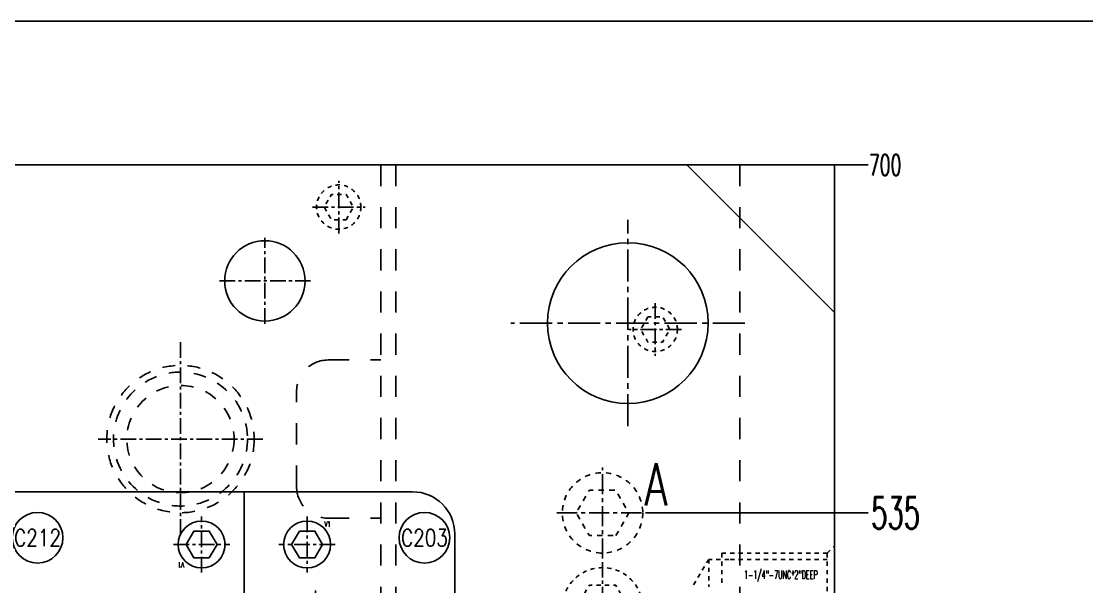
# Model space of a CAD drawing. Extents: x 14103 to 19353, y -3233 to 932.
# Drawn here: x 14915 to 15419, y 664 to 932 of the extents above; entities that cross this region are included whole.
import ezdxf
from ezdxf.enums import TextEntityAlignment as Align

# ---------------------------------------------------------------- set-up
doc = ezdxf.new("R2010")
doc.units = 0
doc.header["$LTSCALE"] = 20
doc.header["$MEASUREMENT"] = 0
for name, pattern in [('CENTER', [0.6, 0.375, -0.075, 0.075, -0.075]), ('CENTER2', [28.575, 19.05, -3.175, 3.175, -3.175]), ('CENTERLINE', [30, 24, -1.5, 3, -1.5]), ('HIDDEN', [0.2, 0.1, -0.1])]:
    doc.linetypes.add(name, pattern=pattern)
doc.layers.get('0').update_dxf_attribs({"linetype": 'CONTINUOUS'})
doc.layers.get('DEFPOINTS').update_dxf_attribs({"linetype": 'CONTINUOUS'})
for name, color, linetype in [('CENTER', 1, 'CENTER'), ('CONTINUOUS', 7, 'CONTINUOUS'), ('DEFAULT_2', 8, 'HIDDEN'), ('DIM', 3, 'CONTINUOUS'), ('GE', 7, 'CONTINUOUS'), ('HIDDEN', 2, 'HIDDEN'), ('HOLD DOWN', 7, 'CONTINUOUS'), ('MXB', 3, 'CONTINUOUS'), ('SCREW', 7, 'CONTINUOUS')]:
    doc.layers.add(name, color=color, linetype=linetype)
doc.styles.add('lxy2', font='txt.shx', dxfattribs={"width": 0.6})
doc.styles.add('LXY3', font='simplex.shx', dxfattribs={"width": 0.7, "height": 10})
doc.styles.get("Standard").update_dxf_attribs({"font": 'txt.shx', "width": 0.5, "bigfont": 'hztxt.shx'})
doc.dimstyles.new('10', dxfattribs={"dimtxt": 10, "dimasz": 5, "dimexe": 2.5, "dimexo": 0, "dimgap": 1, "dimtad": 0, "dimdsep": 46, "dimtxsty": 'lxy2', "dimcen": -3, "dimclrd": 113, "dimclre": 113, "dimclrt": 3, "dimazin": 2, "dimtfac": 1, "dimtofl": 0, "dimtmove": 0, "dimatfit": 3, "dimfxl": 1, "dimtolj": 1, "dimtzin": 0, "dimarcsym": 0})
doc.dimstyles.new('15', dxfattribs={"dimtxt": 15, "dimasz": 8, "dimexe": 8, "dimexo": 0, "dimgap": 1, "dimtad": 0, "dimdsep": 46, "dimtxsty": 'lxy2', "dimcen": -3, "dimclrd": 113, "dimclre": 113, "dimclrt": 3, "dimazin": 2, "dimtfac": 1, "dimtofl": 0, "dimtmove": 0, "dimatfit": 3, "dimfxl": 1, "dimtolj": 1, "dimtzin": 0, "dimarcsym": 0})

# ---------------------------------------------------------------- blocks, each defined once
blk = doc.blocks.new('*D282')
at = {"layer": 'DEFPOINTS', "color": 0}
for p in [(15211.53, 699.09), (15315.84, 699.09), (14749.94, 164.09)]:
    blk.add_point(p, dxfattribs=at)
at = {"layer": 'DIM', "color": 113, "lineweight": -2}
blk.add_line((15211.53, 699.09), (15315.84, 699.09), dxfattribs=at)
at = {"layer": 'DIM', "color": 3, "insert": (15328.84, 699.09), "char_height": 15, "attachment_point": 5, "style": 'lxy2'}
blk.add_mtext('\\A1;535', dxfattribs=at)
blk = doc.blocks.new('*D103')
at = {"layer": 'DEFPOINTS', "color": 0}
for p in [(15299.94, 864.09), (15315.84, 864.09), (14749.94, 164.09)]:
    blk.add_point(p, dxfattribs=at)
at = {"layer": 'DIM', "color": 113, "lineweight": -2}
blk.add_line((15299.94, 864.09), (15315.84, 864.09), dxfattribs=at)
at = {"layer": 'DIM', "color": 3, "insert": (15323.84, 864.09), "char_height": 10, "attachment_point": 5, "style": 'lxy2'}
blk.add_mtext('\\A1;700', dxfattribs=at)
blk = doc.blocks.new('AC_LXY_BLK610')
at = {"layer": 'SCREW', "color": 1, "linetype": 'CENTER'}
for p, q in [((0, 13.33), (0, -13.34)), ((13.33, 0), (-13.34, 0))]:
    blk.add_line(p, q, dxfattribs=at)
at = {"layer": 'SCREW', "color": 0, "linetype": 'ByBlock'}
blk.add_lwpolyline([(-3.67, 6.35), (-7.33, 0), (-3.67, -6.35), (3.67, -6.35), (7.33, 0), (3.67, 6.35)], close=True, dxfattribs=at)
blk.add_circle((0, 0), 11.11, dxfattribs=at)
at = {"layer": 'SCREW', "style": 'lxy2', "width": 0.6}
blk.add_text('V1', height=2.5, dxfattribs=at).set_placement((9.63, 9.63), align=Align.MIDDLE_CENTER)
blk = doc.blocks.new('MXB_ITEM')
blk.add_circle((0, 0), 6)
at = {"width": 0.8}
blk.add_attdef('ITEM', text='', height=4, dxfattribs=at).set_placement((0, 0), align=Align.MIDDLE_CENTER)
blk = doc.blocks.new('AC_LXY_BLK8')
at = {"layer": 'SCREW', "color": 1, "linetype": 'CENTER'}
for p, q in [((0, 12.5), (0, -12.5)), ((12.5, 0), (-12.5, 0))]:
    blk.add_line(p, q, dxfattribs=at)
at = {"layer": 'SCREW', "color": 2, "linetype": 'HIDDEN', "flags": 128}
blk.add_lwpolyline([(-3.46, 6), (-6.93, 0), (-3.46, -6), (3.46, -6), (6.93, 0), (3.46, 6)], close=True, dxfattribs=at)
at = {"layer": 'SCREW', "color": 2, "linetype": 'HIDDEN'}
blk.add_circle((0, 0), 10.5, dxfattribs=at)
blk = doc.blocks.new('AC_LXY_BLK12')
at = {"layer": 'SCREW', "color": 1, "linetype": 'CENTER'}
for p, q in [((0, 17), (0, -17)), ((17, 0), (-17, 0))]:
    blk.add_line(p, q, dxfattribs=at)
at = {"layer": 'SCREW', "color": 2, "linetype": 'HIDDEN', "flags": 128}
blk.add_lwpolyline([(-4.91, 8.5), (-9.81, 0), (-4.91, -8.5), (4.91, -8.5), (9.81, 0), (4.91, 8.5)], close=True, dxfattribs=at)
at = {"layer": 'SCREW', "color": 2, "linetype": 'HIDDEN'}
blk.add_circle((0, 0), 15, dxfattribs=at)
blk = doc.blocks.new('1')
at = {"layer": 'SCREW', "color": 1, "linetype": 'CENTER'}
for p, q in [((0, -21.59), (0, 21.59)), ((-21.59, 0), (21.59, 0))]:
    blk.add_line(p, q, dxfattribs=at)
at = {"layer": 'SCREW', "color": 4, "linetype": 'HIDDEN', "flags": 128}
blk.add_lwpolyline([(6.23, -10.8), (12.46, 0), (6.23, 10.8), (-6.23, 10.8), (-12.46, 0), (-6.23, -10.8)], close=True, dxfattribs=at)
at = {"layer": 'SCREW', "color": 4, "linetype": 'HIDDEN'}
blk.add_circle((0, 0), 19.05, dxfattribs=at)
blk = doc.blocks.new('AC_LXY_BLK6')
at = {"layer": 'SCREW', "color": 1, "linetype": 'CENTER'}
for p, q in [((0, 12.5), (0, -12.5)), ((12.5, 0), (-12.5, 0))]:
    blk.add_line(p, q, dxfattribs=at)
at = {"layer": 'SCREW', "color": 2, "linetype": 'HIDDEN', "flags": 128}
blk.add_lwpolyline([(-3.46, 6), (-6.93, 0), (-3.46, -6), (3.46, -6), (6.93, 0), (3.46, 6)], close=True, dxfattribs=at)
at = {"layer": 'SCREW', "color": 2, "linetype": 'HIDDEN'}
blk.add_circle((0, 0), 10.5, dxfattribs=at)

msp = doc.modelspace()

# ---------------------------------------------------------------- linework, layer by layer
at = {"layer": 'CENTER'}
for p, q in [((15029.942, 788.702), (15029.942, 829.479)), ((15008.364, 809.09), (15051.521, 809.09))]:
    msp.add_line(p, q, dxfattribs=at)
at = {"layer": 'CONTINUOUS'}
for p, q in [((15299.942, 864.09), (14199.942, 864.09)), ((15299.942, 794.09), (15229.942, 864.09)), ((15299.942, 864.09), (15299.942, -515.91))]:
    msp.add_line(p, q, dxfattribs=at)
at = {"layer": 'CONTINUOUS', "color": 1, "linetype": 'CENTER2', "ltscale": 0.04}
for p, q in [((15201.942, 740.207), (15201.942, 837.973)), ((15257.442, 789.09), (15146.442, 789.09))]:
    msp.add_line(p, q, dxfattribs=at)
at = {"layer": 'CONTINUOUS'}
msp.add_circle((15201.942, 789.09), 38.1, dxfattribs=at)
at = {"layer": 'DEFAULT_2', "color": 8, "linetype": 'HIDDEN'}
msp.add_line((15053.942, 652.368), (15053.942, 664.091), dxfattribs=at)
at = {"layer": 'DIM'}
msp.add_lwpolyline([(14103.26, 932.193), (17841.354, 932.193), (17841.354, -1843.388), (14103.26, -1843.388)], close=True, dxfattribs=at)
at = {"layer": 'GE', "color": 1, "linetype": 'CENTER'}
for p, q in [((14989.942, 780.051), (14989.942, 688.129)), ((15029.005, 734.09), (14950.879, 734.09))]:
    msp.add_line(p, q, dxfattribs=at)
at = {"layer": 'GE', "color": 4, "linetype": 'HIDDEN', "ltscale": 3}
for radius in [34.925, 31.75, 25.4]:
    msp.add_circle((14989.942, 734.09), radius, dxfattribs=at)
at = {"layer": 'HIDDEN', "ltscale": 5}
for p, q in [((15084.942, 864.09), (15084.942, -535.91)), ((15091.942, 864.09), (15091.942, -535.91)), ((15254.942, 864.09), (15254.942, -535.91)), ((15059.942, 771.59), (15084.942, 771.59)), ((15044.942, 711.59), (15044.942, 756.59)), ((15059.942, 696.59), (15084.942, 696.59))]:
    msp.add_line(p, q, dxfattribs=at)
for centre, start, end in [((15059.942, 756.59), 90, 180), ((15059.942, 711.59), 180, 270)]:
    msp.add_arc(centre, 15, start, end, dxfattribs=at)
at = {"layer": 'HOLD DOWN', "color": 0, "linetype": 'ByBlock'}
for p, q in [((14399.942, 709.09), (15099.942, 709.09)), ((15020.056, 643.057), (15020.056, 709.09)), ((15119.942, 689.09), (15119.942, 214.09))]:
    msp.add_line(p, q, dxfattribs=at)
msp.add_arc((15099.942, 689.09), 20, 0, 90, dxfattribs=at)
at = {"layer": 'SCREW', "color": 2, "linetype": 'HIDDEN'}
for p, q in [((15296.442, 679.965), (15299.942, 683.465)), ((15240.252, 677.065), (15240.252, 664.09)), ((15296.442, 677.065), (15249.839, 677.065)), ((15296.442, 679.965), (15296.442, 648.215))]:
    msp.add_line(p, q, dxfattribs=at)
for points in [[(15249.839, 677.065), (15240.252, 677.065), (15232.533, 664.09)], [(15296.447, 679.97), (15246.442, 679.97), (15246.442, 664.09)]]:
    msp.add_lwpolyline(points, dxfattribs=at)
at = {"layer": 'SCREW'}
msp.add_circle((15029.942, 809.09), 19.05, dxfattribs=at)

# ---------------------------------------------------------------- block references
at = {"layer": 'MXB', "color": 8}
ref = msp.add_blockref('MXB_ITEM', (14922.208, 687.3), dxfattribs=dict(at, xscale=2, yscale=2, zscale=2, rotation=180))
ref.add_attrib('ITEM', 'C212', dxfattribs={"layer": '0', "height": 8, "width": 0.8}).set_placement((14922.208, 687.3), align=Align.MIDDLE_CENTER)
ref = msp.add_blockref('MXB_ITEM', (15105.562, 687.3), dxfattribs=dict(at, xscale=2, yscale=2, zscale=2, rotation=180))
ref.add_attrib('ITEM', 'C203', dxfattribs={"layer": '0', "height": 8, "width": 0.8}).set_placement((15105.562, 687.3), align=Align.MIDDLE_CENTER)
at = {"layer": 'SCREW', "rotation": 180}
for name, p in [('AC_LXY_BLK8', (15064.942, 844.09)), ('AC_LXY_BLK610', (14999.942, 684.09))]:
    msp.add_blockref(name, p, dxfattribs=at)
at = {"layer": 'SCREW'}
for name, p in [('AC_LXY_BLK6', (15214.942, 786.09)), ('AC_LXY_BLK610', (15049.942, 684.09))]:
    msp.add_blockref(name, p, dxfattribs=at)
at = {"layer": 'SCREW', "xscale": 1.27, "yscale": 1.27, "zscale": 1.27, "rotation": 180}
msp.add_blockref('AC_LXY_BLK12', (15189.942, 699.09), dxfattribs=at)
at = {"layer": 'SCREW', "color": 4, "linetype": 'CENTERLINE'}
msp.add_blockref('1', (15189.942, 654.09), dxfattribs=at)

# ---------------------------------------------------------------- texts
at = {"layer": 'SCREW', "color": 2, "style": 'LXY3', "width": 0.7}
msp.add_text('A', height=20, dxfattribs=at).set_placement((15215.312, 702.597), align=Align.CENTER)
at = {"layer": 'SCREW', "color": 3, "linetype": 'ByBlock', "width": 0.5}
msp.add_text('1-1/4"-7UNC*2"DEEP', height=4, dxfattribs=at).set_placement((15256.946, 667.747))

# ---------------------------------------------------------------- dimensions: what is measured, and where the dimension line sits
at = {"layer": 'DIM'}
for feature_location, offset, dimstyle, picture, middle in [((15299.942, 864.09), (15.902, 0), '10', '*D103', (15323.844, 864.09)), ((15211.532, 699.09), (104.312, 0), '15', '*D282', (15328.844, 699.09))]:
    dim = msp.add_ordinate_dim(feature_location=feature_location, offset=offset, dtype=0, origin=(14749.942, 164.09), dimstyle=dimstyle, dxfattribs=at)
    dim.commit()
    dim.dimension.update_dxf_attribs({"geometry": picture, "text_midpoint": middle})

doc.saveas('drawing.dxf')
